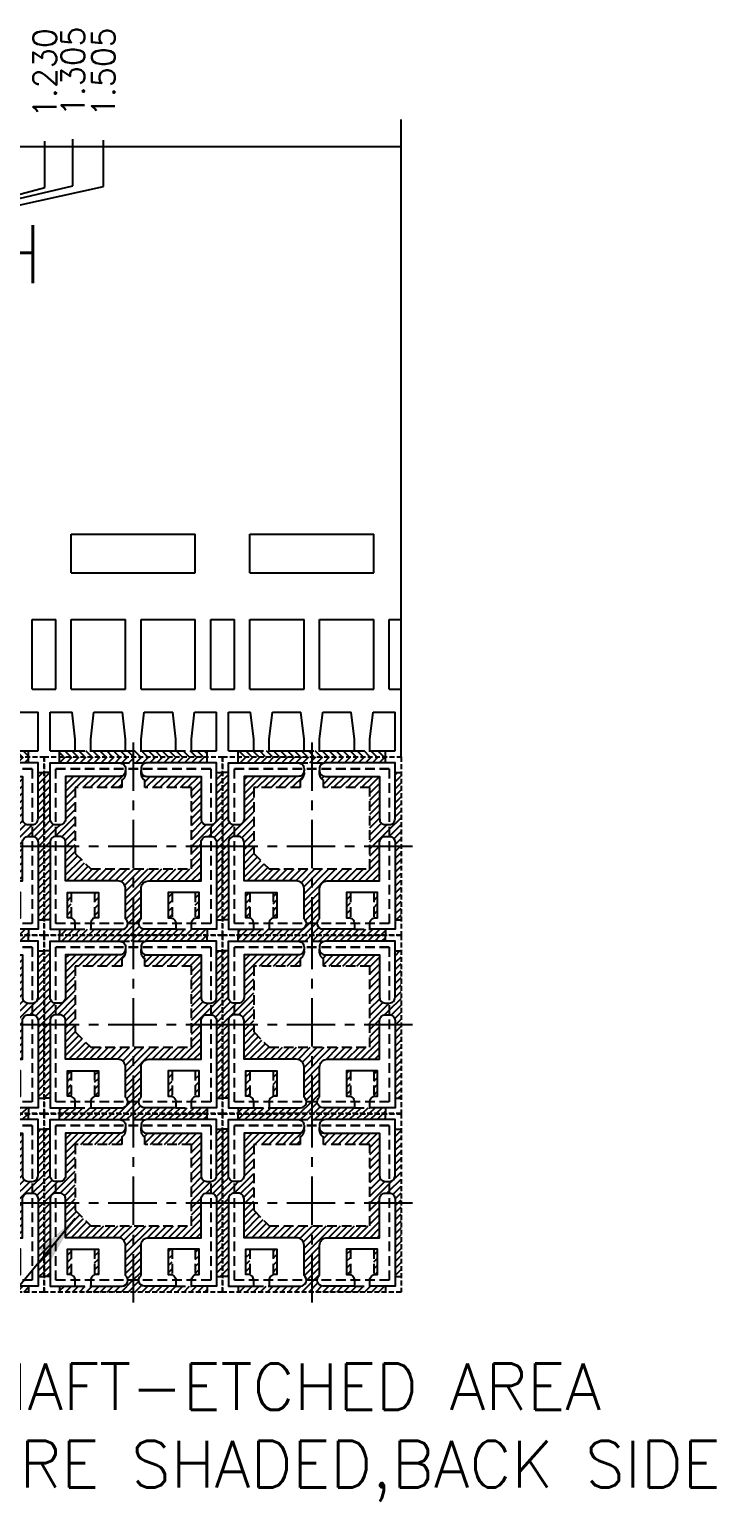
# Model space of a CAD drawing. Extents: x -230 to -102, y -69 to 42.
# Drawn here: x -146.6 to -102.3, y -55 to 40.1 of the extents above; entities that cross this region are included whole.
import ezdxf

# ---------------------------------------------------------------- set-up
doc = ezdxf.new("R2010")
doc.units = 0
doc.header["$LTSCALE"] = 0.5
for name, pattern in [('CENTER', [2, 1.25, -0.25, 0.25, -0.25]), ('HIDDEN', [0.375, 0.25, -0.125]), ('HIDDEN2', [0.1875, 0.125, -0.0625])]:
    doc.linetypes.add(name, pattern=pattern)
for name, color, linetype in [('B', 5, 'Continuous'), ('C', 1, 'CENTER'), ('C-L', 6, 'HIDDEN'), ('DIM', 7, 'Continuous'), ('H', 4, 'HIDDEN'), ('hatch', 7, 'CENTER'), ('HATCH O-L', 7, 'HIDDEN2'), ('NOTES', 7, 'Continuous')]:
    doc.layers.add(name, color=color, linetype=linetype)
doc.styles.get("Standard").update_dxf_attribs({"font": 'ROMANS.SHX'})
doc.dimstyles.new('DIM 10', dxfattribs={"dimtxt": 3, "dimasz": 3, "dimexe": 0.625, "dimexo": 0.3125, "dimgap": 0.4, "dimtad": 0, "dimdec": 3, "dimlfac": 0.1, "dimzin": 1, "dimdsep": 46, "dimtxsty": 'STANDARD', "dimcen": 1.25, "dimclrd": 256, "dimclre": 256, "dimadec": 0, "dimazin": 2, "dimtfac": 1, "dimtdec": 3, "dimtmove": 0, "dimatfit": 3, "dimfxl": 1, "dimarcsym": 0})
doc.dimstyles.new('DIM 5', dxfattribs={"dimtxt": 1.5, "dimasz": 1.5, "dimexe": 1.5, "dimexo": 1.5, "dimgap": 1.5, "dimtad": 0, "dimtih": 1, "dimtoh": 1, "dimdec": 3, "dimlfac": 0.2, "dimzin": 1, "dimdsep": 46, "dimtxsty": 'STANDARD', "dimcen": 1.5, "dimclrd": 256, "dimclre": 256, "dimclrt": 256, "dimadec": 0, "dimazin": 2, "dimtfac": 1, "dimtdec": 3, "dimtmove": 0, "dimatfit": 3, "dimfxl": 1, "dimarcsym": 0})

# ---------------------------------------------------------------- blocks, each defined once
blk = doc.blocks.new('2X2_3L QFN')
at = {"layer": 'hatch'}
h = blk.add_hatch(dxfattribs=at)
h.set_pattern_fill('ANSI31', color=256, scale=0.02)
h.paths.add_polyline_path([(0.175, 1.075), (0.952, 1.075), (0.952, 1.152), (-0.952, 1.152), (-0.952, 1.075), (-0.175, 1.075)])
h = blk.add_hatch(dxfattribs=at)
h.set_pattern_fill('ANSI31', color=256, scale=0.02)
h.paths.add_polyline_path([(-1, 0.275, -0.414214), (-1.075, 0.35), (-1.075, 0.952), (-1.152, 0.952), (-1.152, -0.952), (-1.075, -0.952), (-1.075, 0.05, -0.414214), (-1, 0.125)])
h.paths.add_polyline_path([(1.152, 0.952), (1.075, 0.952), (1.075, 0.352, -0.414214), (1, 0.277), (1, 0.125, -0.414214), (1.075, 0.05), (1.075, -0.952), (1.152, -0.952)])
h = blk.add_hatch(dxfattribs=at)
h.set_pattern_fill('ANSI31', color=256, scale=0.02)
h.paths.add_polyline_path([(0.2, -0.45), (0.875, -0.45), (0.875, 0.05, -0.414214), (0.95, 0.125), (1, 0.125), (1, 0.277), (0.95, 0.277, -0.414214), (0.875, 0.352), (0.875, 0.382), (0.875, 0.9), (0.175, 0.9, -0.414214), (0.1, 0.975), (0.1, 0.95), (0.1, 0.926, 0.317837), (0.15, 0.855), (0.15, 0.755), (0.75, 0.755), (0.75, -0.295), (-0.55, -0.295), (-0.75, -0.095), (-0.75, 0.755), (-0.15, 0.755), (-0.15, 0.855, 0.317837), (-0.1, 0.926), (-0.1, 0.95), (-0.1, 0.975, -0.414214), (-0.175, 0.9), (-0.875, 0.9), (-0.875, 0.35, -0.414214), (-0.95, 0.275), (-1, 0.275), (-1, 0.125), (-0.95, 0.125, -0.414214), (-0.875, 0.05), (-0.875, -0.45), (-0.2, -0.45, -0.414214), (-0.1, -0.55), (-0.1, -0.94, -0.236068), (-0.07, -1), (0.07, -1, -0.236068), (0.1, -0.94), (0.1, -0.55, -0.414214)])
h = blk.add_hatch(dxfattribs=at)
h.set_pattern_fill('ANSI31', color=256, scale=0.02)
h.paths.add_polyline_path([(-0.8, -0.6), (-0.85, -0.6), (-0.85, -0.925), (-0.825, -0.925, -0.085164), (-0.8, -0.929)])
h.paths.add_polyline_path([(-0.45, -0.6), (-0.5, -0.6), (-0.5, -0.929, -0.085164), (-0.475, -0.925), (-0.45, -0.925)])
h.paths.add_polyline_path([(0.5, -0.6), (0.45, -0.6), (0.45, -0.925), (0.475, -0.925, -0.085164), (0.5, -0.929)])
h.paths.add_polyline_path([(0.85, -0.6), (0.8, -0.6), (0.8, -0.929, -0.085164), (0.825, -0.925), (0.85, -0.925)])
h = blk.add_hatch(dxfattribs=at)
h.set_pattern_fill('ANSI31', color=256, scale=0.02)
h.paths.add_polyline_path([(0.07, -1), (-0.07, -1, -0.40487), (-0.143, -1.075), (0.143, -1.075, -0.40487)])
h.paths.add_polyline_path([(0.952, -1.075), (0.75, -1.075), (0.55, -1.075), (0.55, -1.075), (0.145, -1.075, -0.008002), (0.143, -1.075), (-0.143, -1.075, -0.008002), (-0.145, -1.075), (-0.55, -1.075), (-0.75, -1.075), (-0.75, -1.075), (-0.952, -1.075), (-0.952, -1.152), (0.952, -1.152)])
at = {"layer": 'B'}
blk.add_line((0.45, -0.925), (0.475, -0.925), dxfattribs=at)
for points in [[(-0.175, 0.9), (-0.875, 0.9), (-0.875, 0.35, -0.414214), (-0.95, 0.275), (-1, 0.275, -0.414214), (-1.075, 0.35), (-1.075, 1.075), (-0.175, 1.075, -0.414214), (-0.1, 1), (-0.1, 0.975, -0.414214)], [(1, 0.277, 0.414214), (1.075, 0.352), (1.075, 1.075), (0.175, 1.075, 0.414214), (0.1, 1), (0.1, 0.975, 0.414214), (0.175, 0.9), (0.875, 0.9), (0.875, 0.382), (0.875, 0.352, 0.414214), (0.95, 0.277)], [(-0.1, -0.55, 0.414214), (-0.2, -0.45), (-0.875, -0.45), (-0.875, 0.05, 0.414214), (-0.95, 0.125), (-1, 0.125, 0.414214), (-1.075, 0.05), (-1.075, -1.075), (-0.75, -1.075), (-0.75, -1, 0.414214), (-0.825, -0.925), (-0.85, -0.925), (-0.85, -0.6), (-0.45, -0.6), (-0.45, -0.925), (-0.475, -0.925, 0.414214), (-0.55, -1), (-0.55, -1.075), (-0.145, -1.075, 0.720759), (-0.1, -0.94)], [(0.1, -0.94), (0.1, -0.55, -0.414214), (0.2, -0.45), (0.875, -0.45), (0.875, 0.05, -0.414214), (0.95, 0.125), (1, 0.125, -0.414214), (1.075, 0.05), (1.075, -1.075), (0.75, -1.075), (0.75, -1, -0.414214), (0.825, -0.925), (0.85, -0.925), (0.85, -0.6), (0.45, -0.6), (0.45, -0.925), (0.475, -0.925, -0.414214), (0.55, -1), (0.55, -1.075), (0.145, -1.075, -0.720759)]]:
    blk.add_lwpolyline(points, format="xyb", close=True, dxfattribs=at)
at = {"layer": 'C'}
for p, q in [((0, 1.339), (0, -1.36)), ((-1.323, 0), (1.397, 0))]:
    blk.add_line(p, q, dxfattribs=at)
at = {"layer": 'C-L'}
blk.add_line((1, 1), (-1, 1), dxfattribs=at)
blk.add_lwpolyline([(-1, 1), (1, 1), (1, -1), (-1, -1)], close=True, dxfattribs=at)
at = {"layer": 'H'}
for p, q in [((-0.952, 1.075), (-0.952, 1.152)), ((0.952, 1.075), (0.952, 1.152)), ((-1.075, 0.952), (-1.152, 0.952)), ((-0.175, 1.075), (0.175, 1.075)), ((-0.1, 0.95), (-0.1, 0.975)), ((0.1, 0.95), (0.1, 0.975)), ((1.075, 0.952), (1.152, 0.952)), ((-0.15, 0.855), (-0.15, 0.855)), ((0.15, 0.855), (0.15, 0.855)), ((-0.8, -0.6), (-0.8, -0.929)), ((-0.5, -0.6), (-0.5, -0.929)), ((0.5, -0.6), (0.5, -0.929)), ((0.8, -0.6), (0.8, -0.929)), ((-1.075, -0.952), (-1.152, -0.952)), ((-0.952, -1.075), (-0.952, -1.152)), ((-0.75, -1.075), (-0.55, -1.075)), ((0.55, -1.075), (0.75, -1.075)), ((0.952, -1.075), (0.952, -1.152)), ((1.075, -0.952), (1.152, -0.952))]:
    blk.add_line(p, q, dxfattribs=at)
blk.add_lwpolyline([(-0.1, 0.95), (-0.1, 0.926, -0.317837), (-0.15, 0.855), (-0.15, 0.755), (-0.75, 0.755), (-0.75, -0.095), (-0.55, -0.295), (0.75, -0.295), (0.75, 0.755), (0.15, 0.755), (0.15, 0.855, -0.317837), (0.1, 0.926), (0.1, 0.95)], format="xyb", dxfattribs=at)
at = {"layer": 'HATCH O-L'}
blk.add_lwpolyline([(-1.152, -1.152), (-1.152, 1.152), (1.152, 1.152), (1.152, -1.152)], close=True, dxfattribs=at)
blk = doc.blocks.new('H-SUPPORT')
at = {"layer": 'hatch'}
h = blk.add_hatch(dxfattribs=at)
h.set_pattern_fill('ANSI31', color=256, scale=0.02)
h.set_pattern_definition([(45, (536.18558, 348.402293), (-0.0449012806, 0.0449012806), [])])
h.paths.add_polyline_path([(1.752, 2.377), (-0.152, 2.377), (-0.152, 2.3), (1.752, 2.3)])
at = {"layer": 'B'}
for p, q in [((-0.275, 2.3), (0.05, 2.3)), ((-0.275, 2.3), (-0.275, 1.8)), ((0.05, 2.3), (0.05, 2.15)), ((0.25, 2.3), (0.7, 2.3)), ((0.25, 2.3), (0.25, 2.15)), ((0.7, 2.3), (0.7, 2.15)), ((0.9, 2.3), (1.35, 2.3)), ((0.9, 2.3), (0.9, 2.15)), ((1.35, 2.3), (1.35, 2.15)), ((1.55, 2.3), (1.875, 2.3)), ((1.55, 2.3), (1.55, 2.15)), ((1.875, 2.3), (1.875, 1.8)), ((0.05, 2.15), (0.009, 1.8)), ((0.25, 2.15), (0.291, 1.8)), ((0.7, 2.15), (0.659, 1.8)), ((0.9, 2.15), (0.941, 1.8)), ((1.35, 2.15), (1.309, 1.8)), ((1.55, 2.15), (1.591, 1.8)), ((-0.275, 1.8), (0.009, 1.8)), ((0.291, 1.8), (0.659, 1.8)), ((0.941, 1.8), (1.309, 1.8)), ((1.591, 1.8), (1.875, 1.8)), ((-0.352, 1.5), (-0.2, 1.5)), ((-0.2, 1.5), (-0.2, 0.6)), ((0, 1.5), (0.7, 1.5)), ((0, 1.5), (0, 0.6)), ((0.7, 1.5), (0.7, 0.6)), ((0.9, 1.5), (1.6, 1.5)), ((0.9, 1.5), (0.9, 0.6)), ((1.6, 1.5), (1.6, 0.6)), ((1.8, 1.5), (1.8, 0.6)), ((1.8, 1.5), (1.952, 1.5)), ((-0.352, 0.6), (-0.2, 0.6)), ((0, 0.6), (0.7, 0.6)), ((0.9, 0.6), (1.6, 0.6)), ((1.8, 0.6), (1.952, 0.6)), ((0, 0), (0, -0.5)), ((0, 0), (1.6, 0)), ((1.6, 0), (1.6, -0.5)), ((0, -0.5), (1.6, -0.5))]:
    blk.add_line(p, q, dxfattribs=at)
at = {"layer": 'H'}
for p, q in [((-0.152, 2.377), (-0.152, 2.3)), ((0.05, 2.3), (0.25, 2.3)), ((0.7, 2.3), (0.9, 2.3)), ((1.35, 2.3), (1.55, 2.3)), ((1.752, 2.377), (1.752, 2.3))]:
    blk.add_line(p, q, dxfattribs=at)
blk = doc.blocks.new('*D14')
at = {"layer": 'Defpoints', "color": 0, "transparency": 16777216}
for p in [(576.379, -767.607), (565.195, -804.503), (559.046, -813.152)]:
    blk.add_point(p, dxfattribs=at)
at = {"layer": 'DIM', "lineweight": -2, "transparency": 16777216}
for p, q in [((576.379, -770.607), (576.379, -767.607)), ((565.195, -773.607), (576.379, -770.607)), ((565.195, -803.003), (565.195, -773.607))]:
    blk.add_line(p, q, dxfattribs=at)
at = {"layer": 'DIM', "transparency": 16777216, "insert": (576.379, -763.214), "char_height": 1.5, "attachment_point": 5, "rotation": 90}
blk.add_mtext('1.230', dxfattribs=at)
blk = doc.blocks.new('*D15')
at = {"layer": 'Defpoints', "color": 0, "transparency": 16777216}
for p in [(578.193, -767.486), (565.57, -798.503), (559.046, -813.152)]:
    blk.add_point(p, dxfattribs=at)
at = {"layer": 'DIM', "lineweight": -2, "transparency": 16777216}
for p, q in [((578.193, -770.486), (578.193, -767.486)), ((565.57, -773.486), (578.193, -770.486)), ((565.57, -797.003), (565.57, -773.486))]:
    blk.add_line(p, q, dxfattribs=at)
at = {"layer": 'DIM', "transparency": 16777216, "insert": (578.193, -763.093), "char_height": 1.5, "attachment_point": 5, "rotation": 90}
blk.add_mtext('1.305', dxfattribs=at)
blk = doc.blocks.new('*D16')
at = {"layer": 'Defpoints', "color": 0, "transparency": 16777216}
for p in [(580.161, -767.546), (566.57, -793.003), (559.046, -813.152)]:
    blk.add_point(p, dxfattribs=at)
at = {"layer": 'DIM', "lineweight": -2, "transparency": 16777216}
for p, q in [((580.161, -770.546), (580.161, -767.546)), ((566.57, -773.546), (580.161, -770.546)), ((566.57, -791.503), (566.57, -773.546))]:
    blk.add_line(p, q, dxfattribs=at)
at = {"layer": 'DIM', "transparency": 16777216, "insert": (580.161, -763.154), "char_height": 1.5, "attachment_point": 5, "rotation": 90}
blk.add_mtext('1.505', dxfattribs=at)

msp = doc.modelspace()

# ---------------------------------------------------------------- linework, layer by layer
msp.add_line((-122.6271, -6.8993), (-122.6271, 34.271))
at = {"layer": 'B'}
msp.add_line((-206.8898, 32.5267), (-122.6278, 32.5267), dxfattribs=at)

# ---------------------------------------------------------------- block references
at = {"xscale": 5, "yscale": 5, "zscale": 5}
for p in [(-151.4371, -12.6613), (-151.4371, -12.6613), (-139.9131, -12.6613), (-139.9131, -12.6613), (-128.3891, -12.6613), (-128.3891, -12.6613), (-151.4371, -24.1853), (-139.9131, -24.1853), (-128.3891, -24.1853), (-151.4371, -35.7093), (-139.9131, -35.7093), (-128.3891, -35.7093)]:
    msp.add_blockref('2X2_3L QFN', p, dxfattribs=at)
at = {"layer": 'HATCH O-L', "xscale": -5, "yscale": 5, "zscale": 5, "rotation": 180}
for p in [(-155.4371, 4.9877), (-143.9131, 4.9877), (-132.3891, 4.9877)]:
    msp.add_blockref('H-SUPPORT', p, dxfattribs=at)

# ---------------------------------------------------------------- texts
at = {"layer": 'DIM', "insert": (-149.5732, -50.5485), "char_height": 3, "attachment_point": 4}
msp.add_mtext('HAFT-ETCHED AREA \\PARE SHADED,BACK SIDE', dxfattribs=at)
at = {"layer": 'NOTES', "insert": (-167.2988, 27.4584), "char_height": 3.75, "attachment_point": 1}
msp.add_mtext_dynamic_manual_height_columns('A194 FH', width=46.888152, gutter_width=1, heights=[0], dxfattribs=at)

# ---------------------------------------------------------------- dimensions: what is measured, and where the dimension line sits
at = {"layer": 'DIM'}
for feature_location, offset, picture, middle in [((-156.4371, 1.9877), (12.6238, 31.0168), '*D15', (-143.8133, 37.3973)), ((-155.4371, 7.4877), (13.5919, 25.4562), '*D16', (-141.8453, 37.3368)), ((-156.8121, -4.0123), (11.1846, 36.8957), '*D14', (-145.6275, 37.2763))]:
    dim = msp.add_ordinate_dim(feature_location=feature_location, offset=offset, dtype=1, origin=(-162.9611, -12.6613), dimstyle='DIM 5', dxfattribs=at)
    dim.commit()
    dim.dimension.update_dxf_attribs({"geometry": picture, "text_midpoint": middle, "insert": (-722.0066, 800.4904)})

# ---------------------------------------------------------------- leaders
at = {"layer": 'DIM', "annotation_type": 0, "has_hookline": 1, "hookline_direction": 1, "text_width": 53.8571}
msp.add_leader([(-143.6631, -36.7166), (-155.0916, -50.5485), (-149.9732, -50.5485)], dimstyle='DIM 10', dxfattribs=at)

doc.saveas('drawing.dxf')
